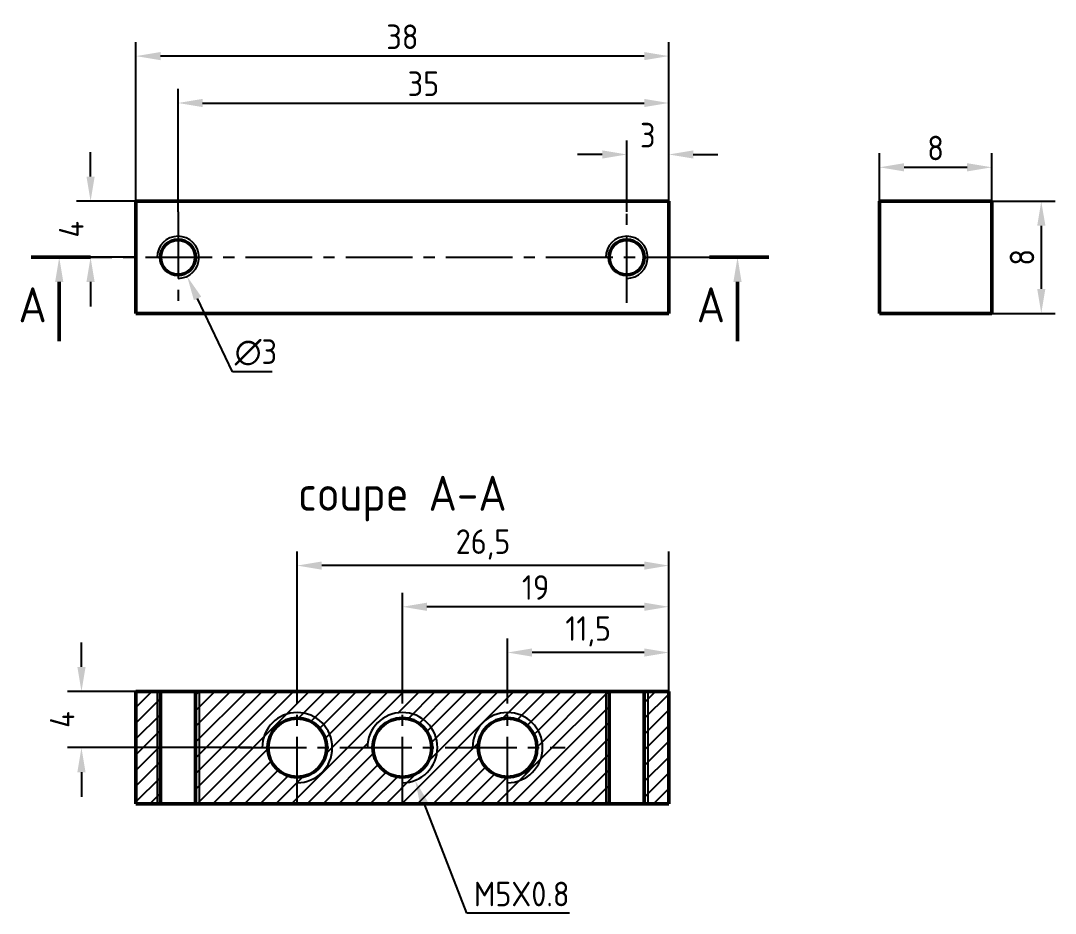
# Model space of a CAD drawing. Header units: millimetres. Extents: x 6016 to 10749, y -16 to 7395.
# Drawn here: x 6334.5 to 6408.3, y 6906.1 to 6969.8 of the extents above; entities that cross this region are included whole.
import ezdxf

# ---------------------------------------------------------------- set-up
doc = ezdxf.new("R2010")
doc.units = ezdxf.units.MM
doc.linetypes.add('AXES2', pattern=[28.575, 19.05, -3.175, 3.175, -3.175])
for name, color, linetype, lineweight in [('Axe', 242, 'AXES2', 25), ('Cotation', 94, 'Continuous', 25), ('Fin_0.25', 44, 'Continuous', 25), ('Fort_0.5', 30, 'Continuous', 50), ('Hachure', 191, 'Continuous', 25)]:
    doc.layers.add(name, color=color, linetype=linetype, lineweight=lineweight)
doc.styles.add('stylcotetecti', font='isocp.shx')
doc.dimstyles.new('mon ISO-25 tecti', dxfattribs={"dimscale": 0, "dimtxt": 3.5, "dimasz": 3.5, "dimexe": 2, "dimexo": 0, "dimgap": 1, "dimtad": 1, "dimtoh": 1, "dimtxsty": 'stylcotetecti', "dimcen": 0, "dimadec": 0, "dimazin": 2, "dimtfac": 1, "dimtofl": 0, "dimtmove": 0, "dimatfit": 3, "dimfxl": 0, "dimarcsym": 0})

# ---------------------------------------------------------------- blocks, each defined once
blk = doc.blocks.new('*D29')
at = {"layer": 'Cotation', "color": 0, "lineweight": -2}
for p, q in [((6377.7, 6956.139), (6377.7, 6961.22)), ((6380.7, 6956.889), (6380.7, 6961.22)), ((6375.95, 6960.22), (6374.2, 6960.22)), ((6382.45, 6960.22), (6384.2, 6960.22))]:
    blk.add_line(p, q, dxfattribs=at)
at = {"layer": 'Cotation', "color": 0}
for points in [[(6375.95, 6960.511), (6375.95, 6959.928), (6377.7, 6960.22)], [(6382.45, 6960.511), (6382.45, 6959.928), (6380.7, 6960.22)]]:
    blk.add_solid(points, dxfattribs=at)
at = {"layer": 'Defpoints', "color": 0}
for p in [(6380.7, 6960.22), (6380.7, 6956.889), (6377.7, 6956.139)]:
    blk.add_point(p, dxfattribs=at)
at = {"layer": 'Cotation', "color": 0, "insert": (6379.2, 6961.595), "char_height": 1.75, "attachment_point": 5, "style": 'stylcotetecti'}
blk.add_mtext('3', dxfattribs=at)
blk = doc.blocks.new('*D30')
at = {"layer": 'Cotation', "color": 0, "lineweight": -2}
for p, q in [((6345.7, 6956.139), (6345.7, 6964.888)), ((6380.7, 6956.889), (6380.7, 6964.888)), ((6347.45, 6963.888), (6378.95, 6963.888))]:
    blk.add_line(p, q, dxfattribs=at)
at = {"layer": 'Cotation', "color": 0}
for points in [[(6347.45, 6964.18), (6347.45, 6963.597), (6345.7, 6963.888)], [(6378.95, 6964.18), (6378.95, 6963.597), (6380.7, 6963.888)]]:
    blk.add_solid(points, dxfattribs=at)
at = {"layer": 'Defpoints', "color": 0}
for p in [(6380.7, 6963.888), (6380.7, 6956.889), (6345.7, 6956.139)]:
    blk.add_point(p, dxfattribs=at)
at = {"layer": 'Cotation', "color": 0, "insert": (6363.2, 6965.263), "char_height": 1.75, "attachment_point": 5, "style": 'stylcotetecti'}
blk.add_mtext('35', dxfattribs=at)
blk = doc.blocks.new('*D31')
at = {"layer": 'Cotation', "color": 0, "lineweight": -2}
for p, q in [((6342.7, 6956.889), (6342.7, 6968.231)), ((6380.7, 6956.889), (6380.7, 6968.231)), ((6378.95, 6967.231), (6344.45, 6967.231))]:
    blk.add_line(p, q, dxfattribs=at)
at = {"layer": 'Cotation', "color": 0}
for points in [[(6344.45, 6967.522), (6344.45, 6966.939), (6342.7, 6967.231)], [(6378.95, 6967.522), (6378.95, 6966.939), (6380.7, 6967.231)]]:
    blk.add_solid(points, dxfattribs=at)
at = {"layer": 'Defpoints', "color": 0}
for p in [(6342.7, 6967.231), (6342.7, 6956.889), (6380.7, 6956.889)]:
    blk.add_point(p, dxfattribs=at)
at = {"layer": 'Cotation', "color": 0, "insert": (6361.7, 6968.606), "char_height": 1.75, "attachment_point": 5, "style": 'stylcotetecti'}
blk.add_mtext('38', dxfattribs=at)
blk = doc.blocks.new('*D32')
at = {"layer": 'Cotation', "color": 0, "lineweight": -2}
for p, q in [((6339.461, 6958.639), (6339.461, 6960.389)), ((6342.7, 6956.889), (6338.461, 6956.889)), ((6342.7, 6952.889), (6338.461, 6952.889)), ((6339.461, 6951.139), (6339.461, 6949.389))]:
    blk.add_line(p, q, dxfattribs=at)
at = {"layer": 'Cotation', "color": 0}
for points in [[(6339.17, 6958.639), (6339.753, 6958.639), (6339.461, 6956.889)], [(6339.17, 6951.139), (6339.753, 6951.139), (6339.461, 6952.889)]]:
    blk.add_solid(points, dxfattribs=at)
at = {"layer": 'Defpoints', "color": 0}
for p in [(6342.7, 6956.889), (6339.461, 6952.889), (6342.7, 6952.889)]:
    blk.add_point(p, dxfattribs=at)
at = {"layer": 'Cotation', "color": 0, "insert": (6338.086, 6954.889), "char_height": 1.75, "attachment_point": 5, "rotation": 90, "style": 'stylcotetecti'}
blk.add_mtext('4', dxfattribs=at)
blk = doc.blocks.new('*D33')
at = {"layer": 'Cotation', "color": 0, "lineweight": -2}
for p, q in [((6349.577, 6944.73), (6347.095, 6949.953)), ((6352.424, 6944.73), (6349.577, 6944.73))]:
    blk.add_line(p, q, dxfattribs=at)
at = {"layer": 'Cotation', "color": 0}
blk.add_solid([(6347.358, 6950.078), (6346.831, 6949.828), (6346.344, 6951.534)], dxfattribs=at)
at = {"layer": 'Defpoints', "color": 0}
for p in [(6345.056, 6954.244), (6346.344, 6951.534)]:
    blk.add_point(p, dxfattribs=at)
at = {"layer": 'Cotation', "color": 0, "insert": (6351.251, 6946.105), "char_height": 1.75, "attachment_point": 5, "style": 'stylcotetecti'}
blk.add_mtext('∅3', dxfattribs=at)
blk = doc.blocks.new('*D34')
at = {"layer": 'Cotation', "color": 0, "lineweight": -2}
for p, q in [((6366.296, 6906.133), (6363.242, 6913.979)), ((6373.621, 6906.133), (6366.296, 6906.133))]:
    blk.add_line(p, q, dxfattribs=at)
at = {"layer": 'Cotation', "color": 0}
blk.add_solid([(6363.513, 6914.085), (6362.97, 6913.874), (6362.607, 6915.61)], dxfattribs=at)
at = {"layer": 'Defpoints', "color": 0}
for p in [(6360.793, 6920.27), (6362.607, 6915.61)]:
    blk.add_point(p, dxfattribs=at)
at = {"layer": 'Cotation', "color": 0, "insert": (6370.208, 6907.508), "char_height": 1.75, "attachment_point": 5, "style": 'stylcotetecti'}
blk.add_mtext('M5X0.8', dxfattribs=at)
blk = doc.blocks.new('*D35')
at = {"layer": 'Cotation', "color": 0, "lineweight": -2}
for p, q in [((6338.811, 6923.69), (6338.811, 6925.44)), ((6342.7, 6921.94), (6337.811, 6921.94)), ((6350.95, 6917.94), (6337.811, 6917.94)), ((6338.811, 6916.19), (6338.811, 6914.44))]:
    blk.add_line(p, q, dxfattribs=at)
at = {"layer": 'Cotation', "color": 0}
for points in [[(6338.52, 6923.69), (6339.103, 6923.69), (6338.811, 6921.94)], [(6338.52, 6916.19), (6339.103, 6916.19), (6338.811, 6917.94)]]:
    blk.add_solid(points, dxfattribs=at)
at = {"layer": 'Defpoints', "color": 0}
for p in [(6338.811, 6921.94), (6342.7, 6921.94), (6350.95, 6917.94)]:
    blk.add_point(p, dxfattribs=at)
at = {"layer": 'Cotation', "color": 0, "insert": (6337.436, 6919.94), "char_height": 1.75, "attachment_point": 5, "rotation": 90, "style": 'stylcotetecti'}
blk.add_mtext('4', dxfattribs=at)
blk = doc.blocks.new('*D36')
at = {"layer": 'Cotation', "color": 0, "lineweight": -2}
for p, q in [((6369.2, 6921.19), (6369.2, 6925.72)), ((6380.7, 6921.94), (6380.7, 6925.72)), ((6378.95, 6924.72), (6370.95, 6924.72))]:
    blk.add_line(p, q, dxfattribs=at)
at = {"layer": 'Cotation', "color": 0}
for points in [[(6370.95, 6925.012), (6370.95, 6924.428), (6369.2, 6924.72)], [(6378.95, 6925.012), (6378.95, 6924.428), (6380.7, 6924.72)]]:
    blk.add_solid(points, dxfattribs=at)
at = {"layer": 'Defpoints', "color": 0}
for p in [(6369.2, 6924.72), (6380.7, 6921.94), (6369.2, 6921.19)]:
    blk.add_point(p, dxfattribs=at)
at = {"layer": 'Cotation', "color": 0, "insert": (6374.95, 6926.226), "char_height": 1.75, "attachment_point": 5, "style": 'stylcotetecti'}
blk.add_mtext('11,5', dxfattribs=at)
blk = doc.blocks.new('*D37')
at = {"layer": 'Cotation', "color": 0, "lineweight": -2}
for p, q in [((6361.7, 6921.94), (6361.7, 6928.981)), ((6380.7, 6921.94), (6380.7, 6928.981)), ((6378.95, 6927.981), (6363.45, 6927.981))]:
    blk.add_line(p, q, dxfattribs=at)
at = {"layer": 'Cotation', "color": 0}
for points in [[(6363.45, 6928.273), (6363.45, 6927.689), (6361.7, 6927.981)], [(6378.95, 6928.273), (6378.95, 6927.689), (6380.7, 6927.981)]]:
    blk.add_solid(points, dxfattribs=at)
at = {"layer": 'Defpoints', "color": 0}
for p in [(6361.7, 6927.981), (6361.7, 6921.94), (6380.7, 6921.94)]:
    blk.add_point(p, dxfattribs=at)
at = {"layer": 'Cotation', "color": 0, "insert": (6371.2, 6929.356), "char_height": 1.75, "attachment_point": 5, "style": 'stylcotetecti'}
blk.add_mtext('19', dxfattribs=at)
blk = doc.blocks.new('*D38')
at = {"layer": 'Cotation', "color": 0, "lineweight": -2}
for p, q in [((6354.2, 6921.19), (6354.2, 6931.916)), ((6380.7, 6921.94), (6380.7, 6931.916)), ((6378.95, 6930.916), (6355.95, 6930.916))]:
    blk.add_line(p, q, dxfattribs=at)
at = {"layer": 'Cotation', "color": 0}
for points in [[(6355.95, 6931.207), (6355.95, 6930.624), (6354.2, 6930.916)], [(6378.95, 6931.207), (6378.95, 6930.624), (6380.7, 6930.916)]]:
    blk.add_solid(points, dxfattribs=at)
at = {"layer": 'Defpoints', "color": 0}
for p in [(6354.2, 6930.916), (6380.7, 6921.94), (6354.2, 6921.19)]:
    blk.add_point(p, dxfattribs=at)
at = {"layer": 'Cotation', "color": 0, "insert": (6367.45, 6932.422), "char_height": 1.75, "attachment_point": 5, "style": 'stylcotetecti'}
blk.add_mtext('26,5', dxfattribs=at)
blk = doc.blocks.new('*D39')
at = {"layer": 'Cotation', "color": 0, "lineweight": -2}
for p, q in [((6395.73, 6956.889), (6395.73, 6960.305)), ((6403.73, 6956.889), (6403.73, 6960.305)), ((6397.48, 6959.305), (6401.98, 6959.305))]:
    blk.add_line(p, q, dxfattribs=at)
at = {"layer": 'Cotation', "color": 0}
for points in [[(6397.48, 6959.596), (6397.48, 6959.013), (6395.73, 6959.305)], [(6401.98, 6959.596), (6401.98, 6959.013), (6403.73, 6959.305)]]:
    blk.add_solid(points, dxfattribs=at)
at = {"layer": 'Defpoints', "color": 0}
for p in [(6403.73, 6959.305), (6395.73, 6956.889), (6403.73, 6956.889)]:
    blk.add_point(p, dxfattribs=at)
at = {"layer": 'Cotation', "color": 0, "insert": (6399.73, 6960.68), "char_height": 1.75, "attachment_point": 5, "style": 'stylcotetecti'}
blk.add_mtext('8', dxfattribs=at)
blk = doc.blocks.new('*D40')
at = {"layer": 'Cotation', "color": 0, "lineweight": -2}
for p, q in [((6403.73, 6956.889), (6408.267, 6956.889)), ((6407.267, 6955.139), (6407.267, 6950.639)), ((6403.73, 6948.889), (6408.267, 6948.889))]:
    blk.add_line(p, q, dxfattribs=at)
at = {"layer": 'Cotation', "color": 0}
for points in [[(6406.976, 6955.139), (6407.559, 6955.139), (6407.267, 6956.889)], [(6406.976, 6950.639), (6407.559, 6950.639), (6407.267, 6948.889)]]:
    blk.add_solid(points, dxfattribs=at)
at = {"layer": 'Defpoints', "color": 0}
for p in [(6403.73, 6956.889), (6403.73, 6948.889), (6407.267, 6948.889)]:
    blk.add_point(p, dxfattribs=at)
at = {"layer": 'Cotation', "color": 0, "insert": (6405.892, 6952.889), "char_height": 1.75, "attachment_point": 5, "rotation": 90, "style": 'stylcotetecti'}
blk.add_mtext('8', dxfattribs=at)

msp = doc.modelspace()

# ---------------------------------------------------------------- hatches: boundary and pattern name
at = {"layer": 'Hachure'}
h = msp.add_hatch(dxfattribs=at)
h.set_pattern_fill('ANSI31', color=256, scale=0.25, style=0)
h.paths.add_polyline_path([(6354.2, 6920.44), (6354.2, 6921.94), (6347.2, 6921.94), (6347.2, 6913.94), (6354.2, 6913.94), (6354.2, 6915.84, -0.414214), (6352.1, 6917.94), (6351.7, 6917.94, -0.414214)])
h.paths.add_polyline_path([(6361.7, 6920.44), (6361.7, 6921.94), (6354.2, 6921.94), (6354.2, 6920.44, -0.414214), (6356.7, 6917.94), (6358.3, 6917.94), (6359.2, 6917.94, -0.414214)])
h.paths.add_polyline_path([(6354.2, 6920.44), (6354.2, 6920.04, -0.414214), (6356.3, 6917.94), (6356.7, 6917.94, 0.414214)], flags=17)
h.paths.add_polyline_path([(6354.2, 6920.04), (6354.2, 6920.44, 0.414214), (6351.7, 6917.94), (6352.1, 6917.94, -0.414214)], flags=17)
h.paths.add_polyline_path([(6344.45, 6921.94), (6344.2, 6921.94), (6344.2, 6913.94), (6344.45, 6913.94)])
h.paths.add_polyline_path([(6344.2, 6921.94), (6342.7, 6921.94), (6342.7, 6913.94), (6344.2, 6913.94)])
h.paths.add_polyline_path([(6347.2, 6921.94), (6346.95, 6921.94), (6346.95, 6913.94), (6347.2, 6913.94)])
h.paths.add_polyline_path([(6356.7, 6917.94), (6356.3, 6917.94, -0.414214), (6354.2, 6915.84), (6354.2, 6915.44, 0.414214)], flags=17)
h.paths.add_polyline_path([(6359.6, 6917.94), (6357.6, 6917.94), (6356.7, 6917.94, -0.414214), (6354.2, 6915.44), (6354.2, 6913.94), (6361.7, 6913.94), (6361.7, 6915.84, -0.414214)])
h.paths.add_polyline_path([(6361.7, 6920.44), (6361.7, 6920.04, -0.414214), (6363.8, 6917.94), (6364.2, 6917.94, 0.414214)], flags=17)
h.paths.add_polyline_path([(6364.2, 6917.94), (6363.8, 6917.94, -0.414214), (6361.7, 6915.84), (6361.7, 6915.44, 0.414214)], flags=17)
h.paths.add_polyline_path([(6367.1, 6917.94), (6365.1, 6917.94), (6364.2, 6917.94, -0.414214), (6361.7, 6915.44), (6361.7, 6913.94), (6369.2, 6913.94), (6369.2, 6915.84, -0.414214)])
h.paths.add_polyline_path([(6369.2, 6920.44), (6369.2, 6921.94), (6361.7, 6921.94), (6361.7, 6920.44, -0.414214), (6364.2, 6917.94), (6365.8, 6917.94), (6366.7, 6917.94, -0.414214)])
h.paths.add_polyline_path([(6369.2, 6920.04), (6369.2, 6920.44, 0.414214), (6366.7, 6917.94), (6367.1, 6917.94, -0.414214)], flags=17)
h.paths.add_polyline_path([(6369.2, 6920.44), (6369.2, 6920.04, -0.414214), (6371.3, 6917.94), (6371.7, 6917.94, 0.414214)], flags=17)
h.paths.add_polyline_path([(6371.7, 6917.94), (6371.3, 6917.94, -0.414214), (6369.2, 6915.84), (6369.2, 6915.44, 0.414214)], flags=17)
h.paths.add_polyline_path([(6376.2, 6921.94), (6369.2, 6921.94), (6369.2, 6920.44, -1), (6369.2, 6915.44), (6369.2, 6913.94), (6376.2, 6913.94)])
h.paths.add_polyline_path([(6376.45, 6921.94), (6376.2, 6921.94), (6376.2, 6913.94), (6376.45, 6913.94)])
h.paths.add_polyline_path([(6379.2, 6921.94), (6378.95, 6921.94), (6378.95, 6913.94), (6379.2, 6913.94)])
h.paths.add_polyline_path([(6380.7, 6921.94), (6379.2, 6921.94), (6379.2, 6913.94), (6380.7, 6913.94)])

# ---------------------------------------------------------------- linework, layer by layer
at = {"layer": 'Axe', "ltscale": 0.25}
for p, q in [((6345.7, 6956.139), (6345.7, 6949.639)), ((6377.7, 6949.639), (6377.7, 6956.139)), ((6336.224, 6952.889), (6383.598, 6952.889)), ((6354.2, 6913.94), (6354.2, 6921.94)), ((6361.7, 6913.94), (6361.7, 6921.94)), ((6369.2, 6913.94), (6369.2, 6921.94)), ((6350.1, 6917.94), (6358.3, 6917.94)), ((6357.6, 6917.94), (6365.8, 6917.94)), ((6365.1, 6917.94), (6373.3, 6917.94))]:
    msp.add_line(p, q, dxfattribs=at)
at = {"layer": 'Cotation', "lineweight": 50}
for p, q in [((6335.22, 6952.889), (6335.22, 6952.889)), ((6335.22, 6952.889), (6339.461, 6952.889)), ((6337.341, 6952.889), (6336.224, 6952.889)), ((6383.598, 6952.889), (6383.598, 6952.889)), ((6383.598, 6952.889), (6387.84, 6952.889)), ((6385.719, 6952.889), (6384.603, 6952.889)), ((6337.224, 6951.139), (6337.224, 6946.907)), ((6385.603, 6951.139), (6385.603, 6946.907))]:
    msp.add_line(p, q, dxfattribs=at)
for points in [[(6336.933, 6951.139), (6337.516, 6951.139), (6337.224, 6952.889)], [(6385.311, 6951.139), (6385.894, 6951.139), (6385.603, 6952.889)]]:
    msp.add_solid(points, dxfattribs=at)
at = {"layer": 'Fin_0.25'}
for p, q in [((6344.2, 6921.94), (6344.2, 6913.94)), ((6347.2, 6921.94), (6347.2, 6913.94)), ((6376.2, 6921.94), (6376.2, 6913.94)), ((6379.2, 6921.94), (6379.2, 6913.94))]:
    msp.add_line(p, q, dxfattribs=at)
for centre, radius in [((6345.7, 6952.889), 1.5), ((6377.7, 6952.889), 1.5), ((6354.2, 6917.94), 2.5), ((6361.7, 6917.94), 2.5), ((6369.2, 6917.94), 2.5)]:
    msp.add_arc(centre, radius, 270, 180, dxfattribs=at)
at = {"layer": 'Fort_0.5'}
for p, q in [((6380.7, 6956.889), (6342.7, 6956.889)), ((6342.7, 6956.889), (6342.7, 6948.889)), ((6380.7, 6948.889), (6380.7, 6956.889)), ((6403.73, 6956.889), (6395.73, 6956.889)), ((6395.73, 6956.889), (6395.73, 6948.889)), ((6403.73, 6948.889), (6403.73, 6956.889)), ((6342.7, 6948.889), (6380.7, 6948.889)), ((6395.73, 6948.889), (6403.73, 6948.889)), ((6380.7, 6921.94), (6342.7, 6921.94)), ((6342.7, 6921.94), (6342.7, 6913.94)), ((6344.45, 6921.94), (6344.45, 6913.94)), ((6346.95, 6921.94), (6346.95, 6913.94)), ((6376.45, 6921.94), (6376.45, 6913.94)), ((6378.95, 6921.94), (6378.95, 6913.94)), ((6380.7, 6913.94), (6380.7, 6921.94)), ((6342.7, 6913.94), (6380.7, 6913.94))]:
    msp.add_line(p, q, dxfattribs=at)
for centre, radius in [((6345.7, 6952.889), 1.25), ((6377.7, 6952.889), 1.25), ((6354.2, 6917.94), 2.1), ((6361.7, 6917.94), 2.1), ((6369.2, 6917.94), 2.1)]:
    msp.add_circle(centre, radius, dxfattribs=at)

# ---------------------------------------------------------------- texts
at = {"layer": 'Cotation', "lineweight": 50, "char_height": 2.5, "attachment_point": 5, "style": 'stylcotetecti'}
for s, insert in [('A', (6335.327, 6949.501)), ('A', (6383.705, 6949.501)), ('coupe A-A', (6361.7, 6935.693))]:
    msp.add_mtext(s, dxfattribs=dict(at, insert=insert))

# ---------------------------------------------------------------- dimensions: what is measured, and where the dimension line sits
at = {"layer": 'Cotation'}
for base, p1, p2, picture, middle in [((6342.7, 6967.231), (6380.7, 6956.889), (6342.7, 6956.889), '*D31', (6361.7, 6968.606)), ((6380.7, 6963.888), (6345.7, 6956.139), (6380.7, 6956.889), '*D30', (6363.2, 6965.263)), ((6380.7, 6960.22), (6377.7, 6956.139), (6380.7, 6956.889), '*D29', (6379.2, 6961.595)), ((6403.73, 6959.305), (6395.73, 6956.889), (6403.73, 6956.889), '*D39', (6399.73, 6960.68)), ((6354.2, 6930.916), (6380.7, 6921.94), (6354.2, 6921.19), '*D38', (6367.45, 6932.422)), ((6361.7, 6927.981), (6380.7, 6921.94), (6361.7, 6921.94), '*D37', (6371.2, 6929.356)), ((6369.2, 6924.72), (6380.7, 6921.94), (6369.2, 6921.19), '*D36', (6374.95, 6926.226))]:
    dim = msp.add_linear_dim(base=base, p1=p1, p2=p2, dimstyle='mon ISO-25 tecti', override={"dimscale": 0.5}, dxfattribs=at)
    dim.commit()
    dim.dimension.update_dxf_attribs({"geometry": picture, "text_midpoint": middle})
for base, p1, p2, picture, middle in [((6339.461, 6952.889), (6342.7, 6956.889), (6342.7, 6952.889), '*D32', (6338.086, 6954.889)), ((6407.267, 6948.889), (6403.73, 6956.889), (6403.73, 6948.889), '*D40', (6405.892, 6952.889)), ((6338.811, 6921.94), (6350.95, 6917.94), (6342.7, 6921.94), '*D35', (6337.436, 6919.94))]:
    dim = msp.add_linear_dim(base=base, p1=p1, p2=p2, angle=90, dimstyle='mon ISO-25 tecti', override={"dimscale": 0.5}, dxfattribs=at)
    dim.commit()
    dim.dimension.update_dxf_attribs({"geometry": picture, "text_midpoint": middle})
dim = msp.add_diameter_dim_2p(p1=(6345.056, 6954.244), p2=(6346.344, 6951.534), dimstyle='mon ISO-25 tecti', override={"dimscale": 0.5}, dxfattribs=at)
dim.commit()
dim.dimension.update_dxf_attribs({"geometry": '*D33', "text_midpoint": (6351.251, 6944.73), "dimtype": 163})
dim = msp.add_diameter_dim_2p(p1=(6360.793, 6920.27), p2=(6362.607, 6915.61), text='M5X0.8', dimstyle='mon ISO-25 tecti', override={"dimscale": 0.5}, dxfattribs=at)
dim.commit()
dim.dimension.update_dxf_attribs({"geometry": '*D34', "text_midpoint": (6370.208, 6906.133), "dimtype": 163})

doc.saveas('drawing.dxf')
